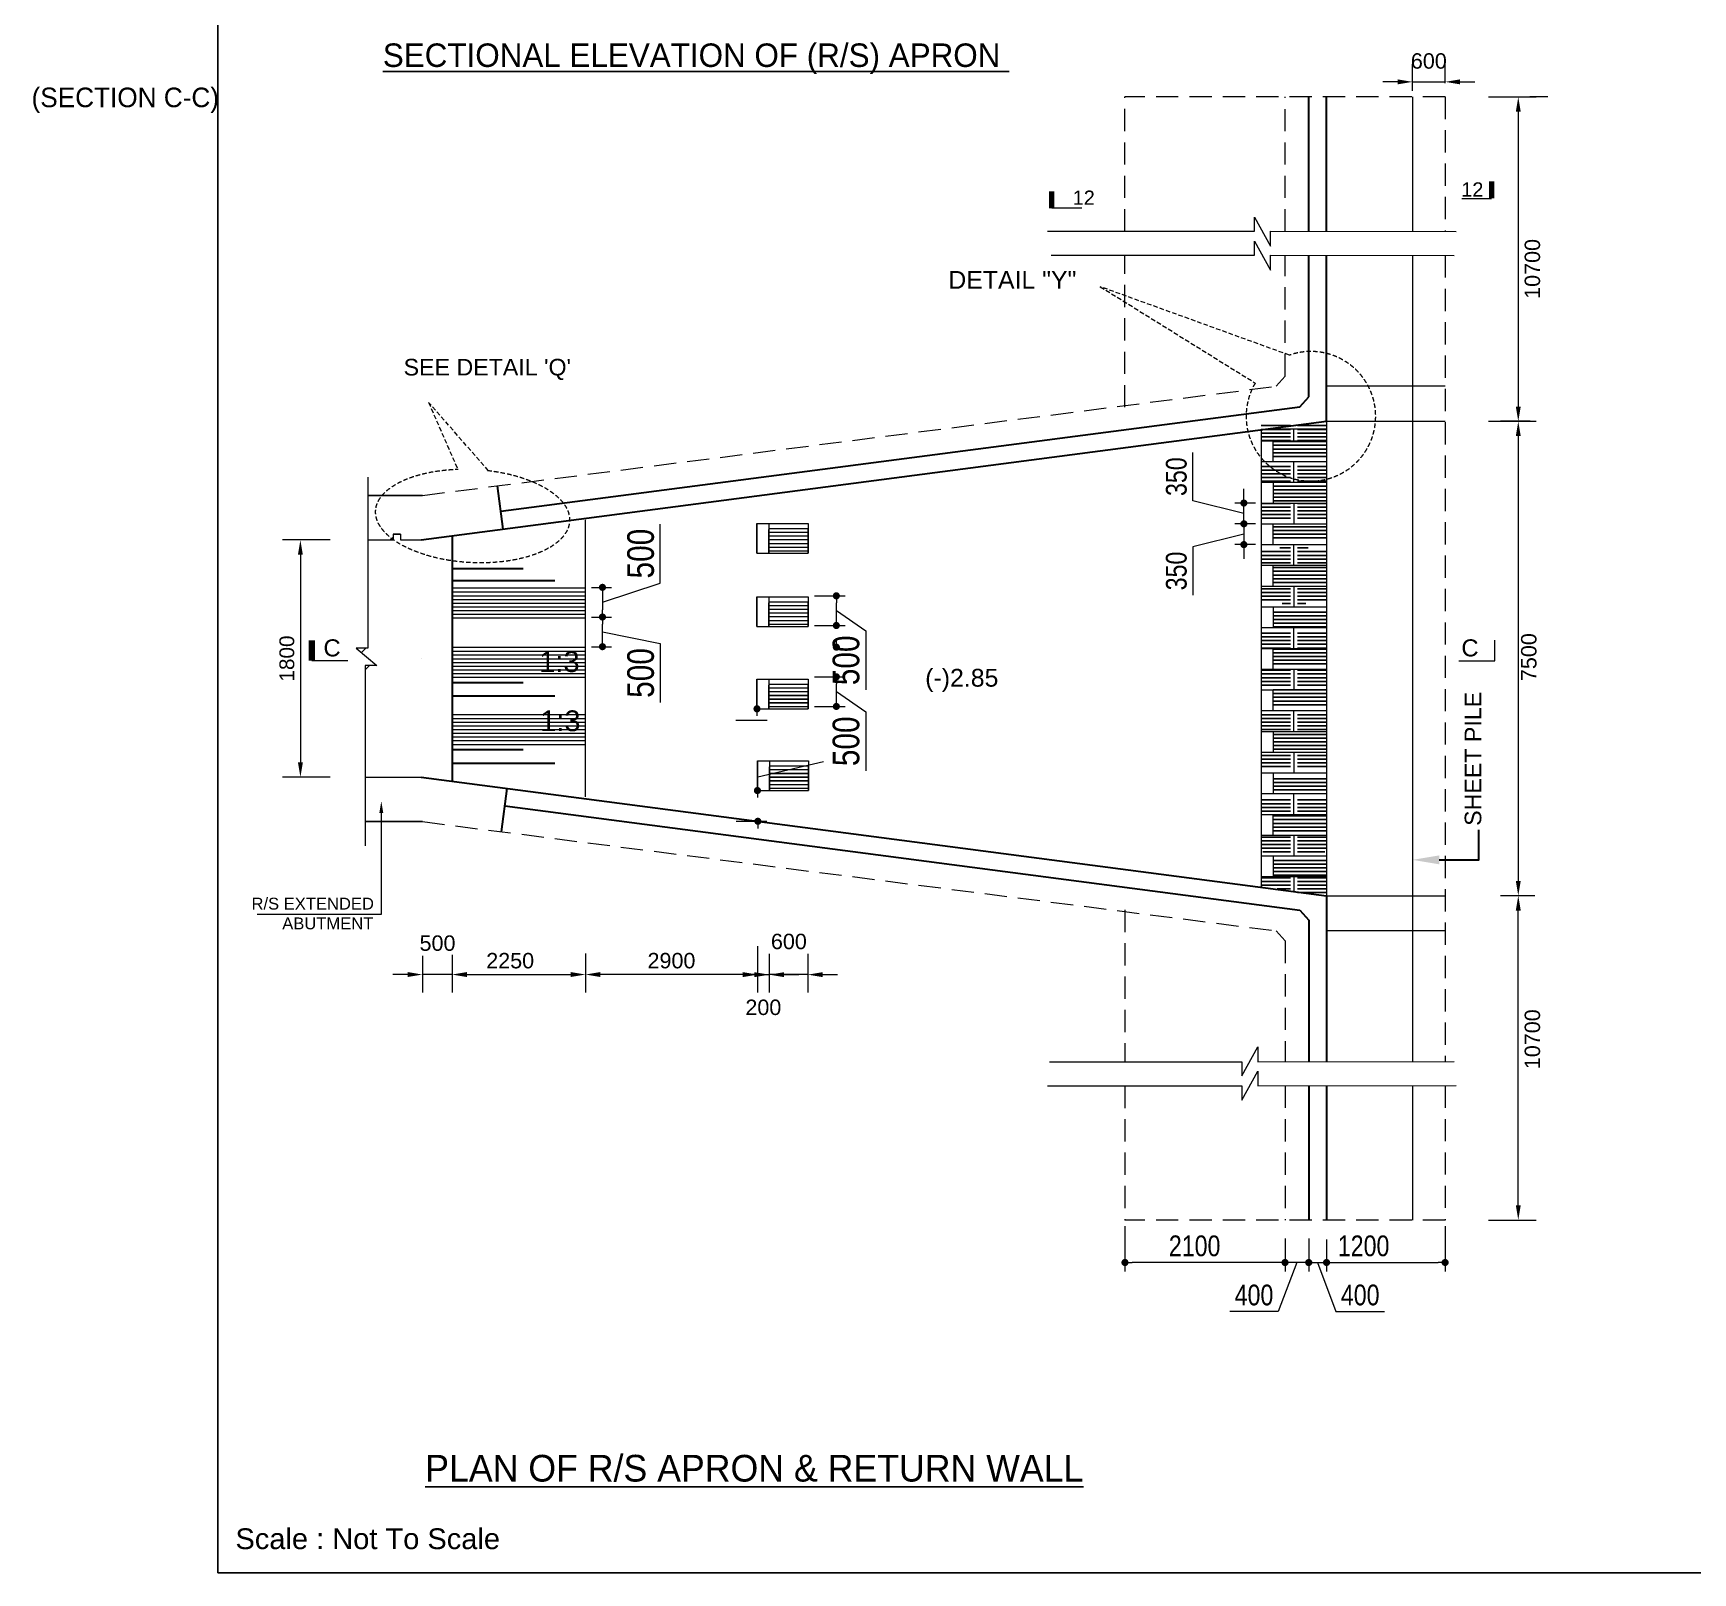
# Model space of a CAD drawing. Extents: x -426260 to 2055400, y -4304674 to -305611.
# Drawn here: x 681865 to 709858, y -1941631 to -1915669 of the extents above; entities that cross this region are included whole.
import ezdxf

# ---------------------------------------------------------------- set-up
doc = ezdxf.new("R2010")
doc.units = 0
doc.header["$LTSCALE"] = 300
doc.header["$MEASUREMENT"] = 0
for name, pattern in [('DASHED', [0.75, 0.5, -0.25]), ('DASHED2', [9.525, 6.35, -3.175]), ('HIDDEN', [0.375, 0.25, -0.125])]:
    doc.linetypes.add(name, pattern=pattern)
doc.layers.get('0').update_dxf_attribs({"linetype": 'CONTINUOUS'})
for name, color, linetype, lineweight in [('Dim', 7, 'CONTINUOUS', 9), ('Dimension', 8, 'CONTINUOUS', 18), ('Grid Line_Outer', 7, 'CONTINUOUS', 5), ('line2', 3, 'CONTINUOUS', 30)]:
    doc.layers.add(name, color=color, linetype=linetype, lineweight=lineweight)
for name, color, linetype in [('DOTTED', 240, 'DASHED2'), ('HATCH-1', 8, 'CONTINUOUS'), ('LINE', 7, 'CONTINUOUS'), ('TEXT', 10, 'CONTINUOUS'), ('TXT', 7, 'CONTINUOUS')]:
    doc.layers.add(name, color=color, linetype=linetype)
doc.styles.add('1-2', font='arial.ttf')
doc.styles.add('Arial', font='arial.ttf')
doc.styles.add('SH-T2', font='arial.ttf', dxfattribs={"width": 0.8})
doc.linetypes.add('ZIGZAG', pattern='A,0.0001,-0.2,[131,ltypeshp.shx,S=0.2,R=0,X=-0.2,Y=0],-0.4,[131,ltypeshp.shx,S=0.2,R=180,X=0.2,Y=0],-0.2', length=0.8001)

# ---------------------------------------------------------------- blocks, each defined once
blk = doc.blocks.new('_Dot')
at = {"color": 0, "linetype": 'ByBlock', "lineweight": -2}
blk.add_line((-0.5, 0), (-1, 0), dxfattribs=at)
at = {"color": 0, "linetype": 'ByBlock', "const_width": 0.5}
blk.add_lwpolyline([(-0.25, 0, 1), (0.25, 0, 1)], format="xyb", close=True, dxfattribs=at)

msp = doc.modelspace()

# ---------------------------------------------------------------- linework, layer by layer
at = {"color": 7}
for p, q in [((688430.8, -1923463.6), (687510.9, -1923463.6)), ((688430.8, -1928963.6, 0), (687464.1, -1928963.6, 0))]:
    msp.add_line(p, q, dxfattribs=at)
at = {"color": 8}
msp.add_line((687935.9, -1924113.6), (688060.9, -1924113.6), dxfattribs=at)
at = {"layer": 'Dim', "color": 5, "ltscale": 50}
for p, q in [((705130.3, -1916643.1), (705130.3, -1916189.3)), ((705680.3, -1916510.3), (705680.3, -1916189.3)), ((704880.3, -1916489.3), (704630.3, -1916489.3)), ((705130.3, -1916489.3), (705680.3, -1916489.3)), ((705930.3, -1916489.3), (706180.3, -1916489.3)), ((706414.2, -1916743.1), (707214.2, -1916743.1)), ((707410.4, -1916743.1), (707110.4, -1916743.1)), ((706914.2, -1916993.1), (706914.2, -1921963.6)), ((706414.2, -1922213.6), (707214.2, -1922213.6)), ((707114.2, -1922213.6), (706614.2, -1922213.6)), ((706914.2, -1922463.6), (706914.2, -1929963.6)), ((686872.1, -1924213.6), (686072.1, -1924213.6)), ((686372.1, -1924463.6), (686372.1, -1927963.6)), ((686872.1, -1928213.6), (686072.1, -1928213.6)), ((707192.6, -1930213.6), (706614.2, -1930213.6)), ((707192.6, -1930213.6), (706614.2, -1930213.6)), ((706914.2, -1935434.2), (706914.2, -1930463.6)), ((688430.7, -1931226.7), (688430.7, -1931842.6)), ((688930.4, -1931210.8), (688930.4, -1931842.6)), ((691180.8, -1931185.2), (691180.8, -1931842.6)), ((691180.8, -1931185.2), (691180.8, -1931842.6)), ((694080.8, -1931065), (694080.8, -1931842.6)), ((694080.8, -1931103), (694080.8, -1931844.5)), ((694280.8, -1931193.8), (694280.8, -1931844.5)), ((694280.8, -1931193.8), (694280.8, -1931844.5)), ((694930.8, -1931193.8), (694930.8, -1931844.5)), ((688930.4, -1931314.6), (688930.4, -1931842.6)), ((688180.7, -1931542.6), (687930.7, -1931542.6)), ((688930.4, -1931542.6), (688430.7, -1931542.6)), ((689180.4, -1931542.6), (690930.8, -1931542.6)), ((689180.4, -1931542.6), (689430.4, -1931542.6)), ((693830.8, -1931542.6), (691430.8, -1931542.6)), ((693830.8, -1931544.5), (693580.8, -1931544.5)), ((694030.8, -1931544.5), (693780.8, -1931544.5)), ((694080.8, -1931544.5), (694280.8, -1931544.5)), ((694930.8, -1931544.5), (694280.8, -1931544.5)), ((694530.8, -1931544.5), (694780.8, -1931544.5)), ((695180.8, -1931544.5), (695430.8, -1931544.5)), ((706414.2, -1935684.2), (707214.2, -1935684.2))]:
    msp.add_line(p, q, dxfattribs=at)
at = {"layer": 'Dim'}
for p, q in [((702463.3, -1919009.1, 0), (702463.3, -1918768.9, 0)), ((702463.3, -1918768.9, 0), (702735.3, -1919258, 0)), ((698973.2, -1919009.1, 0), (702463.3, -1919009.1, 0)), ((702463.3, -1919414.2, 0), (702463.3, -1919174, 0)), ((702463.3, -1919174, 0), (702735.3, -1919663, 0)), ((702735.3, -1919258, 0), (702735.3, -1919009.1, 0)), ((702735.3, -1919009.1, 0), (705867.9, -1919011.3, 0)), ((699035.4, -1919414.2, 0), (702463.3, -1919414.2, 0)), ((702735.3, -1919663, 0), (702735.3, -1919414.2, 0)), ((702735.3, -1919414.2, 0), (705833.1, -1919416.1, 0)), ((702250.3, -1933253.3, 0), (702522.3, -1932764.2, 0)), ((702522.3, -1932764.2, 0), (702522.3, -1933013.1, 0)), ((699009.7, -1933013.1, 0), (702250.3, -1933013.1, 0)), ((702250.3, -1933013.1, 0), (702250.3, -1933253.3, 0)), ((702250.3, -1933658.4, 0), (702522.3, -1933169.3, 0)), ((702522.3, -1933013.1, 0), (705833.1, -1933011.1, 0)), ((702522.3, -1933169.3, 0), (702522.3, -1933418.1, 0)), ((698975, -1933418.1, 0), (702250.3, -1933418.1, 0)), ((702250.3, -1933418.1, 0), (702250.3, -1933658.4, 0)), ((702522.3, -1933418.1, 0), (705867.9, -1933416, 0))]:
    msp.add_line(p, q, dxfattribs=at)
at = {"layer": 'Dim', "color": 7, "linetype": 'DASHED', "ltscale": 0.5}
for p, q in [((703053.9, -1921097.9), (699864.1, -1919943.4)), ((699864.1, -1919943.4), (702478.3, -1921568.5)), ((689541.7, -1923040.9), (688533.8, -1921896.1)), ((688533.8, -1921896.1), (689026.7, -1923022.3))]:
    msp.add_line(p, q, dxfattribs=at)
at = {"layer": 'Dim', "color": 5}
for p, q in [((701427.1, -1923555.3), (701427.1, -1922737.8)), ((702285.9, -1923471.8), (702285.9, -1923351.8)), ((702285.9, -1923766.8), (701427.1, -1923555.3)), ((702483.1, -1923591.8), (702135.9, -1923591.8)), ((702285.9, -1923941.8), (702285.9, -1923591.8)), ((702285.9, -1923941.8), (702285.9, -1923591.8)), ((692442.9, -1924941.4, 0), (692442.9, -1923947.2, 0)), ((702480.3, -1923941.8), (702135.9, -1923941.8)), ((702480.3, -1923941.8), (702135.9, -1923941.8)), ((702285.9, -1923821.8), (702285.9, -1923701.8)), ((702285.9, -1923941.8), (702285.9, -1924291.8)), ((702285.9, -1923941.8), (702285.9, -1924291.8)), ((702285.9, -1924116.8), (701427.1, -1924328.3)), ((702285.9, -1924061.8), (702285.9, -1924181.8)), ((701427.1, -1924328.3), (701427.1, -1925145.8)), ((702480.3, -1924291.8), (702135.9, -1924291.8)), ((702285.9, -1924411.8), (702285.9, -1924531.8)), ((691280.8, -1925013.6, 0), (691617.2, -1925013.6, 0)), ((691467.2, -1925263.6, 0), (692442.9, -1924941.4, 0)), ((691467.2, -1925133.6, 0), (691467.2, -1925393.6, 0)), ((695044.1, -1925156.4), (695562, -1925156.4)), ((695044.1, -1925156.4), (695562, -1925156.4)), ((695412, -1925536.4), (695412, -1925276.4)), ((691280.8, -1925513.6, 0), (691617.2, -1925513.6, 0)), ((691280.8, -1925513.6, 0), (691617.2, -1925513.6, 0)), ((691467.2, -1925893.6, 0), (691467.2, -1925633.6, 0)), ((695412, -1925406.4), (695907.2, -1925746.9)), ((691467.2, -1925763.6, 0), (692442.9, -1925959.9, 0)), ((695044.1, -1925656.4), (695562, -1925656.4)), ((695907.2, -1925746.9), (695907.2, -1926741)), ((691280.8, -1926013.6, 0), (691617.2, -1926013.6, 0)), ((692442.9, -1925959.9, 0), (692442.9, -1926954, 0)), ((695044.1, -1926521.6), (695562, -1926521.6)), ((695044.1, -1926521.6), (695562, -1926521.6)), ((695412, -1926901.6), (695412, -1926641.6)), ((695044.1, -1927021.6), (695562, -1927021.6)), ((695412, -1926771.6), (695907.2, -1927112.1)), ((693714.2, -1927253.2), (694245.4, -1927253.2)), ((695907.2, -1927112.1), (695907.2, -1928106.3)), ((694089.3, -1928208.2), (695197.3, -1927950.9)), ((693720.6, -1928957.7), (694238.5, -1928957.7)), ((693720.6, -1928957.7), (694238.5, -1928957.7)), ((700280.3, -1935784.2), (700280.3, -1936548.6)), ((702980.3, -1935992), (702980.3, -1936548.6)), ((702980.3, -1935992), (702980.3, -1936548.6)), ((705680.3, -1935784.2), (705680.3, -1936548.6)), ((703380.3, -1935993.1), (703380.3, -1936548.6)), ((703380.3, -1935993.1), (703380.3, -1936548.6)), ((703680.3, -1936008.4), (703680.3, -1936548.6)), ((703680.3, -1936216.7), (703680.3, -1936548.6)), ((702860.3, -1936398.6), (700400.3, -1936398.6)), ((702860.3, -1936398.6), (702740.3, -1936398.6)), ((703180.3, -1936398.6), (702865.6, -1937227.4)), ((703380.3, -1936398.6), (702980.3, -1936398.6)), ((703380.3, -1936398.6), (702980.3, -1936398.6)), ((703260.3, -1936398.6), (703140.3, -1936398.6)), ((703380.3, -1936398.6), (703680.3, -1936398.6)), ((703380.3, -1936398.6), (703680.3, -1936398.6)), ((703500.3, -1936398.6), (703620.3, -1936398.6)), ((703530.3, -1936398.6), (703839.2, -1937227.2)), ((703800.3, -1936398.6), (703920.3, -1936398.6)), ((703800.3, -1936398.6), (705560.3, -1936398.6)), ((702865.6, -1937227.4), (702048.1, -1937227.4)), ((703839.2, -1937227.2), (704656.7, -1937227.2))]:
    msp.add_line(p, q, dxfattribs=at)
at = {"layer": 'Dim', "ltscale": 50}
for p, q in [((687510.9, -1923156.6), (687510.9, -1926038.9)), ((687510.9, -1926038.9), (687314, -1926038.9)), ((687314, -1926038.9), (687662.6, -1926329.7)), ((687662.6, -1926329.7), (687464.1, -1926329.7)), ((687464.1, -1926329.7), (687464.1, -1929371))]:
    msp.add_line(p, q, dxfattribs=at)
at = {"layer": 'Dim', "color": 8}
for p, q in [((687888.2, -1924213.6), (687935.9, -1924165.9)), ((687402.9, -1926113), (687477.1, -1926038.9)), ((687464.1, -1926405.4), (687539.8, -1926329.7))]:
    msp.add_line(p, q, dxfattribs=at)
at = {"layer": 'Dim', "color": 6, "ltscale": 500}
for p, q in [((706518.7, -1926252), (706518.7, -1925906.7)), ((705912.8, -1926252), (706518.7, -1926252)), ((706518.7, -1926252), (706518.7, -1926252))]:
    msp.add_line(p, q, dxfattribs=at)
for points in [[(699045.8, -1918621.1, 90, 90, 0), (699045.8, -1918333.4, 0, 0, 0)], [(706464.6, -1918455.7, 90, 90, 0), (706464.6, -1918167.9, 0, 0, 0)], [(686566.2, -1926252, 108, 108, 0), (686566.2, -1925906.7, 0, 0, 0)]]:
    msp.add_lwpolyline(points, format="xyseb", dxfattribs=at)
for points in [[(699550.7, -1918621.1), (699045.8, -1918621.1), (699045.8, -1918621.1)], [(705959.6, -1918455.7), (706464.6, -1918455.7), (706464.6, -1918455.7)], [(687172.2, -1926252), (686566.2, -1926252), (686566.2, -1926252)]]:
    msp.add_lwpolyline(points, dxfattribs=at)
at = {"layer": 'Dim', "lineweight": 13, "ltscale": 2}
msp.add_lwpolyline([(687736.9, -1928818.7), (687736.9, -1930532.7), (685645.5, -1930532.7)], dxfattribs=at)
at = {"layer": 'Dim', "color": 7, "linetype": 'DASHED', "ltscale": 0.5}
msp.add_arc((703416.5, -1922128.7), 1092.7, 149.15942, 109.37962, dxfattribs=at)
at = {"layer": 'Dim', "color": 7, "linetype": 'DASHED', "ltscale": 0.5, "extrusion": (0, 0, -1)}
msp.add_ellipse((689276.8, -1923809.9), major_axis=(-1635.6, 86.7), ratio=0.4804038, start_param=1.6978239, end_param=7.6775251, dxfattribs=at)
at = {"layer": 'Dim', "color": 5, "ltscale": 50}
for points in [[(704880.3, -1916447.6), (704880.3, -1916531), (705130.3, -1916489.3)], [(705930.3, -1916447.6), (705930.3, -1916531), (705680.3, -1916489.3)], [(706872.5, -1916993.1), (706955.8, -1916993.1), (706914.2, -1916743.1)], [(706872.5, -1921963.6), (706955.8, -1921963.6), (706914.2, -1922213.6)], [(706872.5, -1922463.6), (706955.8, -1922463.6), (706914.2, -1922213.6)], [(686330.4, -1924463.6), (686413.8, -1924463.6), (686372.1, -1924213.6)], [(686330.4, -1927963.6), (686413.8, -1927963.6), (686372.1, -1928213.6)], [(706872.5, -1929963.6), (706955.8, -1929963.6), (706914.2, -1930213.6)], [(706872.5, -1930463.6), (706955.8, -1930463.6), (706914.2, -1930213.6)], [(688180.7, -1931500.9), (688180.7, -1931584.3), (688430.7, -1931542.6)], [(689180.4, -1931500.9), (689180.4, -1931584.3), (688930.4, -1931542.6)], [(689180.4, -1931500.9), (689180.4, -1931584.3), (688930.4, -1931542.6)], [(690930.8, -1931500.9), (690930.8, -1931584.3), (691180.8, -1931542.6)], [(691430.8, -1931500.9), (691430.8, -1931584.3), (691180.8, -1931542.6)], [(693830.8, -1931500.9), (693830.8, -1931584.3), (694080.8, -1931542.6)], [(693830.8, -1931502.9), (693830.8, -1931586.2), (694080.8, -1931544.5)], [(694030.8, -1931502.9), (694030.8, -1931586.2), (694280.8, -1931544.5)], [(694530.8, -1931502.9), (694530.8, -1931586.2), (694280.8, -1931544.5)], [(695180.8, -1931502.9), (695180.8, -1931586.2), (694930.8, -1931544.5)], [(706872.5, -1935434.2), (706955.8, -1935434.2), (706914.2, -1935684.2)]]:
    msp.add_solid(points, dxfattribs=at)
at = {"layer": 'Dim', "lineweight": 13, "ltscale": 2}
msp.add_solid([(687703.6, -1928818.7), (687736.9, -1928618.7), (687770.3, -1928818.7)], dxfattribs=at)
at = {"layer": 'Dimension', "color": 0, "lineweight": 30, "ltscale": 2}
for p, q in [((703380.3, -1919009.5), (703380.3, -1916743)), ((703680.3, -1919009.9), (703680.3, -1916743)), ((703380.3, -1921800.9), (703380.3, -1919414.6)), ((703680.3, -1922213.6), (703680.3, -1919414.9)), ((689751.3, -1923730.8), (703231.7, -1921970.8)), ((703231.7, -1921970.8), (703380.3, -1921800.9)), ((688410.9, -1924213.6), (703680.3, -1922213.6)), ((689790, -1924032.9), (689696.4, -1923301.6)), ((688930.4, -1924141.2), (688930.4, -1928288.6)), ((688930.4, -1924141.8), (688930.4, -1928288.6)), ((688930.4, -1924299.7), (688930.4, -1928134)), ((688930.4, -1924454.3), (688930.4, -1928288.6)), ((688410.9, -1928213.6), (703680.3, -1930213.7)), ((689764.7, -1929134.3, 0), (689860.4, -1928403.4)), ((689821.7, -1928698.9, 0), (703231.7, -1930456.4)), ((703680.3, -1930213.7), (703680.3, -1933012.3)), ((703231.7, -1930456.4), (703380.3, -1930626.2)), ((703380.3, -1930626.2), (703380.3, -1933012.6)), ((703380.3, -1933417.6), (703380.3, -1935684.2)), ((703680.3, -1933417.2), (703680.3, -1935687.5))]:
    msp.add_line(p, q, dxfattribs=at)
at = {"layer": 'Dimension', "color": 0, "lineweight": 13, "ltscale": 2}
for p, q in [((703680.3, -1922213.6), (703680.3, -1930213.6)), ((703680.3, -1922213.6), (705680.3, -1922213.6)), ((702580.3, -1922371.8), (702580.3, -1930055.4)), ((691180.8, -1928544.6, 0), (691180.8, -1923872.2, 0)), ((694073.6, -1923937.5), (694936.9, -1923937.5)), ((694073.6, -1923937.5), (694073.6, -1924437.5)), ((694274.7, -1923937.5), (694274.7, -1924437.5)), ((694936.9, -1923937.5), (694936.9, -1924437.5)), ((691180.8, -1928544.6, 0), (691180.8, -1924018.4, 0)), ((691180.8, -1928544.6, 0), (691180.8, -1924053.9, 0)), ((694073.6, -1924437.5), (694073.6, -1924037.5)), ((694274.7, -1924437.5), (694274.7, -1924037.5)), ((694936.9, -1924437.5), (694936.9, -1924037.5)), ((694073.6, -1924437.5), (694923.6, -1924437.5)), ((694073.6, -1924437.5), (694936.9, -1924437.5)), ((688930.5, -1924529.6, 0), (688930.5, -1925029.6, 0)), ((691180.8, -1925029.6, 0), (688930.5, -1925029.6, 0)), ((691180.8, -1925029.6, 0), (688930.5, -1925029.6, 0)), ((694073.6, -1925173.5), (694923.6, -1925173.5)), ((694073.6, -1925173.5), (694936.9, -1925173.5)), ((694073.6, -1925173.5), (694073.6, -1925673.5)), ((694073.6, -1925673.5), (694073.6, -1925273.5)), ((694274.7, -1925173.5), (694274.7, -1925673.5)), ((694274.7, -1925673.5), (694274.7, -1925273.5)), ((694936.9, -1925173.5), (694936.9, -1925673.5)), ((694936.9, -1925673.5), (694936.9, -1925273.5)), ((688930.5, -1925529.6, 0), (688930.5, -1926029.6, 0)), ((688930.5, -1925529.6, 0), (691180.8, -1925529.6, 0)), ((688930.5, -1925529.6, 0), (688930.5, -1926029.6, 0)), ((688930.5, -1925529.6, 0), (691180.8, -1925529.6, 0)), ((694073.6, -1925673.5), (694923.6, -1925673.5)), ((694073.6, -1925673.5), (694936.9, -1925673.5)), ((691180.8, -1926029.9, 0), (688930.5, -1926029.9, 0)), ((688930.5, -1926529.9, 0), (688930.5, -1927029.9, 0)), ((688930.5, -1926529.9, 0), (691180.8, -1926529.9, 0)), ((694073.6, -1926561.6), (694923.6, -1926561.6)), ((694073.6, -1926561.6), (694073.6, -1927011.6)), ((694073.6, -1926561.6), (694923.6, -1926561.6)), ((694073.6, -1926561.6), (694936.9, -1926561.6)), ((694073.6, -1926561.6), (694073.6, -1927061.6)), ((694073.6, -1927061.6), (694073.6, -1926661.6)), ((694274.7, -1926561.6), (694274.7, -1927011.6)), ((694274.7, -1926561.6), (694274.7, -1927061.6)), ((694274.7, -1927061.6), (694274.7, -1926661.6)), ((694936.9, -1926561.6), (694936.9, -1927011.6)), ((694936.9, -1926561.6), (694936.9, -1927061.6)), ((694936.9, -1927061.6), (694936.9, -1926661.6)), ((691180.6, -1927161.7), (688930.4, -1927161.7)), ((694073.6, -1927061.6), (694923.6, -1927061.6)), ((694073.6, -1927061.6), (694936.9, -1927061.6)), ((688930.5, -1927529.9, 0), (688930.5, -1928029.9, 0)), ((688930.4, -1927661.7), (691180.6, -1927661.7)), ((694081.3, -1927939.7), (694931.3, -1927939.7)), ((694081.3, -1927939.7), (694081.3, -1928389.7)), ((694081.3, -1927939.7), (694931.3, -1927939.7)), ((694081.3, -1927939.7), (694944.6, -1927939.7)), ((694081.3, -1927939.7), (694081.3, -1928439.7)), ((694081.3, -1928439.7), (694081.3, -1928039.7)), ((694282.3, -1927939.7), (694282.3, -1928389.7)), ((694282.3, -1927939.7), (694282.3, -1928439.7)), ((694282.3, -1928439.7), (694282.3, -1928039.7)), ((694944.6, -1927939.7), (694944.6, -1928389.7)), ((694944.6, -1927939.7), (694944.6, -1928439.7)), ((694944.6, -1928439.7), (694944.6, -1928039.7)), ((694081.3, -1928439.7), (694931.3, -1928439.7)), ((694081.3, -1928439.7), (694944.6, -1928439.7)), ((703680.3, -1930213.6), (705680.3, -1930213.6))]:
    msp.add_line(p, q, dxfattribs=at)
at = {"layer": 'Dimension', "color": 8, "lineweight": 13, "ltscale": 2}
for p, q in [((702580.3, -1922541.8), (703680.3, -1922541.8)), ((702780.3, -1922891.8), (702780.3, -1922541.8)), ((702811.2, -1922341.8), (703680.3, -1922341.8)), ((703130.3, -1922541.8), (703130.3, -1922341.8)), ((702580.3, -1922891.8), (703680.3, -1922891.8)), ((703130.3, -1923241.8), (703130.3, -1922891.8)), ((702580.3, -1923241.8), (703680.3, -1923241.8)), ((702780.3, -1923241.8), (702780.3, -1923591.8)), ((702580.3, -1923591.8), (703680.3, -1923591.8)), ((703130.3, -1923591.8), (703130.3, -1923941.8)), ((702580.3, -1923941.8), (703680.3, -1923941.8)), ((702780.3, -1924291.8), (702780.3, -1923941.8)), ((702580.3, -1924291.8), (703680.3, -1924291.8)), ((703130.3, -1924641.8), (703130.3, -1924291.8)), ((702580.3, -1924641.8), (703680.3, -1924641.8)), ((702780.3, -1924991.8), (702780.3, -1924641.8)), ((702580.3, -1924991.8), (703680.3, -1924991.8)), ((703130.3, -1924991.8), (703130.3, -1925341.8)), ((702580.3, -1925341.8), (703680.3, -1925341.8)), ((702780.3, -1925341.8), (702780.3, -1925691.8)), ((702580.3, -1925691.8), (703680.3, -1925691.8)), ((703130.3, -1926041.8), (703130.3, -1925691.8)), ((702580.3, -1926041.8), (703680.3, -1926041.8)), ((702780.3, -1926391.8), (702780.3, -1926041.8)), ((702580.3, -1926391.8), (703680.3, -1926391.8)), ((703130.3, -1926391.8), (703130.3, -1926741.8)), ((702580.3, -1926741.8), (703680.3, -1926741.8)), ((702780.3, -1927091.8), (702780.3, -1926741.8)), ((702580.3, -1927091.8), (703680.3, -1927091.8)), ((703130.3, -1927441.8), (703130.3, -1927091.8)), ((702580.3, -1927441.8), (703680.3, -1927441.8)), ((702780.3, -1927441.8), (702780.3, -1927791.8)), ((702580.3, -1927791.8), (703680.3, -1927791.8)), ((703130.3, -1927791.8), (703130.3, -1928141.8)), ((702580.3, -1928141.8), (703680.3, -1928141.8)), ((702780.3, -1928141.8), (702780.3, -1928491.8)), ((702580.3, -1928491.8), (703680.3, -1928491.8)), ((703130.3, -1928841.8), (703130.3, -1928491.8)), ((702580.3, -1928841.8), (703680.3, -1928841.8)), ((702780.3, -1929191.8), (702780.3, -1928841.8)), ((702580.3, -1929191.8), (703680.3, -1929191.8)), ((703130.3, -1929191.8), (703130.3, -1929541.8)), ((702580.3, -1929541.8), (703680.3, -1929541.8)), ((702780.3, -1929541.8), (702780.3, -1929891.8)), ((702580.3, -1929891.8), (703680.3, -1929891.8)), ((703130.3, -1929891.8), (703130.3, -1930137.6))]:
    msp.add_line(p, q, dxfattribs=at)
at = {"layer": 'Dimension', "color": 14, "lineweight": 13, "ltscale": 2}
for p, q in [((694273.6, -1924021), (694923.6, -1924021)), ((694273.8, -1924083.5), (694923.6, -1924083.5)), ((694273.9, -1924146), (694923.6, -1924146)), ((694274.1, -1924208.5), (694923.6, -1924208.5)), ((694274.2, -1924271), (694923.6, -1924271)), ((694274.4, -1924333.5), (694923.6, -1924333.5)), ((694274.5, -1924396), (694923.6, -1924396)), ((688930.5, -1925091.4, 0), (691180.8, -1925091.4, 0)), ((688930.5, -1925153.9, 0), (691180.8, -1925153.9, 0)), ((688930.5, -1925216.4, 0), (691180.8, -1925216.4, 0)), ((688930.5, -1925278.9, 0), (691180.8, -1925278.9, 0)), ((688930.5, -1925341.4, 0), (691180.8, -1925341.4, 0)), ((694273.6, -1925257), (694923.6, -1925257)), ((694273.7, -1925257.2), (694923.6, -1925257.2)), ((694273.8, -1925319.5), (694923.6, -1925319.5)), ((694273.9, -1925319.7), (694923.6, -1925319.7)), ((688930.5, -1925403.9, 0), (691180.8, -1925403.9, 0)), ((688930.5, -1925466.4, 0), (691180.8, -1925466.4, 0)), ((688930.5, -1925528.9, 0), (691180.8, -1925528.9, 0)), ((694273.9, -1925382), (694923.6, -1925382)), ((694274, -1925382.2), (694923.6, -1925382.2)), ((694274.1, -1925444.5), (694923.6, -1925444.5)), ((694274.2, -1925444.7), (694923.6, -1925444.7)), ((694274.2, -1925507), (694923.6, -1925507)), ((694274.3, -1925507.2), (694923.6, -1925507.2)), ((694274.4, -1925569.5), (694923.6, -1925569.5)), ((694274.5, -1925569.7), (694923.6, -1925569.7)), ((694274.5, -1925632), (694923.6, -1925632)), ((694274.6, -1925632.2), (694923.6, -1925632.2)), ((688930.5, -1926091.4, 0), (691180.8, -1926091.4, 0)), ((688930.5, -1926153.9, 0), (691180.8, -1926153.9, 0)), ((688930.5, -1926216.4, 0), (691180.8, -1926216.4, 0)), ((688930.5, -1926278.9, 0), (691180.8, -1926278.9, 0)), ((688930.5, -1926341.4, 0), (691180.8, -1926341.4, 0)), ((688930.5, -1926403.9, 0), (691180.8, -1926403.9, 0)), ((688930.5, -1926466.4, 0), (691180.8, -1926466.4, 0)), ((688930.5, -1926528.9, 0), (691180.8, -1926528.9, 0)), ((694273.6, -1926645), (694923.6, -1926645)), ((694273.7, -1926646.7), (694923.6, -1926646.7)), ((694273.8, -1926707.5), (694923.6, -1926707.5)), ((694273.8, -1926709.2), (694923.6, -1926709.2)), ((694273.9, -1926770), (694923.6, -1926770)), ((694274, -1926771.7), (694923.6, -1926771.7)), ((694274.1, -1926832.5), (694923.6, -1926832.5)), ((694274.1, -1926834.2), (694923.6, -1926834.2)), ((694274.2, -1926895), (694923.6, -1926895)), ((694274.3, -1926896.7), (694923.6, -1926896.7)), ((694274.4, -1926957.5), (694923.6, -1926957.5)), ((694274.4, -1926959.2), (694923.6, -1926959.2)), ((694274.5, -1927020), (694923.6, -1927020)), ((694274.6, -1927021.7), (694923.6, -1927021.7)), ((688930.4, -1927223.2), (691180.6, -1927223.2)), ((688930.4, -1927285.7), (691180.6, -1927285.7)), ((688930.4, -1927348.2), (691180.6, -1927348.2)), ((688930.4, -1927410.7), (691180.6, -1927410.7)), ((688930.4, -1927473.2), (691180.6, -1927473.2)), ((688930.4, -1927535.7), (691180.6, -1927535.7)), ((688930.4, -1927598.2), (691180.6, -1927598.2)), ((688930.4, -1927660.7), (691180.6, -1927660.7)), ((694281.3, -1928023.1), (694931.3, -1928023.1)), ((694281.3, -1928024.7), (694931.3, -1928024.7)), ((694281.5, -1928085.6), (694931.3, -1928085.6)), ((694281.5, -1928087.2), (694931.3, -1928087.2)), ((694281.6, -1928148.1), (694931.3, -1928148.1)), ((694281.6, -1928149.7), (694931.3, -1928149.7)), ((694281.8, -1928210.6), (694931.3, -1928210.6)), ((694281.8, -1928212.2), (694931.3, -1928212.2)), ((694281.9, -1928273.1), (694931.3, -1928273.1)), ((694281.9, -1928274.7), (694931.3, -1928274.7)), ((694282, -1928335.6), (694931.3, -1928335.6)), ((694282.1, -1928337.2), (694931.3, -1928337.2)), ((694282.2, -1928398.1), (694931.3, -1928398.1)), ((694282.2, -1928399.7), (694931.3, -1928399.7))]:
    msp.add_line(p, q, dxfattribs=at)
at = {"layer": 'DOTTED', "color": 0, "linetype": 'HIDDEN', "lineweight": 20, "ltscale": 5}
for p, q in [((705680.3, -1916743), (700280.3, -1916743)), ((700280.3, -1919009), (700280.3, -1916743)), ((702980.3, -1919009.3), (702980.3, -1916743)), ((705680.3, -1916743.1), (705680.3, -1919011.1)), ((700280.3, -1921976.7), (700280.3, -1919414)), ((702980.3, -1921450.8), (702980.3, -1919414.3)), ((705680.3, -1919416), (705680.3, -1933011.3)), ((688430.8, -1923463.6), (702831.7, -1921620.7)), ((702831.7, -1921620.7), (702980.3, -1921450.8)), ((688430.8, -1928963.6, 0), (702831.7, -1930806.5)), ((700280.3, -1930450.4), (700280.3, -1933013.1)), ((702831.7, -1930806.5), (702980.3, -1930976.3)), ((702980.3, -1930976.3), (702980.3, -1933012.8)), ((700280.3, -1933418.1), (700280.3, -1935684.2)), ((702980.3, -1933417.8), (702980.3, -1935684.2)), ((705680.3, -1933416.2), (705680.3, -1935684.2)), ((705680.3, -1935684.2), (700280.3, -1935684.2))]:
    msp.add_line(p, q, dxfattribs=at)
at = {"layer": 'DOTTED', "linetype": 'ZIGZAG', "lineweight": 20, "ltscale": 2}
for p, q in [((705130.3, -1916743.1), (705130.3, -1919010.4)), ((705130.3, -1919415.4), (705130.3, -1933011.9)), ((705130.3, -1933416.9), (705130.3, -1935684.2))]:
    msp.add_line(p, q, dxfattribs=at)
at = {"layer": 'Grid Line_Outer', "ltscale": 2}
for p, q in [((705680.3, -1921620.2), (703680.3, -1921620.2)), ((705680.3, -1930807.1), (703680.3, -1930807.1))]:
    msp.add_line(p, q, dxfattribs=at)
at = {"layer": 'HATCH-1', "color": 14, "ltscale": 2}
for p, q in [((703071, -1922286.3), (702580.3, -1922286.3)), ((703071, -1922348.8), (702580.3, -1922348.8)), ((703071, -1922411.3), (702580.3, -1922411.3)), ((703071, -1922473.8), (702580.3, -1922473.8)), ((703071, -1922536.3), (702580.3, -1922536.3)), ((703680.3, -1922555.3), (702780.3, -1922555.3)), ((703680.3, -1922286.3), (703189.7, -1922286.3)), ((703680.3, -1922348.8), (703189.7, -1922348.8)), ((703680.3, -1922411.3), (703189.7, -1922411.3)), ((703680.3, -1922473.8), (703189.7, -1922473.8)), ((703680.3, -1922536.3), (703189.7, -1922536.3)), ((703680.3, -1922617.8), (702780.3, -1922617.8)), ((703680.3, -1922680.3), (702780.3, -1922680.3)), ((703680.3, -1922742.8), (702780.3, -1922742.8)), ((703680.3, -1922805.3), (702780.3, -1922805.3)), ((703071, -1922973.8), (702580.3, -1922973.8)), ((703071, -1923036.3), (702580.3, -1923036.3)), ((703071, -1923098.8), (702580.3, -1923098.8)), ((703680.3, -1922973.8), (703189.7, -1922973.8)), ((703680.3, -1923036.3), (703189.7, -1923036.3)), ((703680.3, -1923098.8), (703189.7, -1923098.8)), ((703071, -1923161.3), (702580.3, -1923161.3)), ((703071, -1923223.8), (702580.3, -1923223.8)), ((703680.3, -1923305.3), (702780.3, -1923305.3)), ((703680.3, -1923367.8), (702780.3, -1923367.8)), ((703680.3, -1923161.3), (703189.7, -1923161.3)), ((703680.3, -1923223.8), (703189.7, -1923223.8)), ((703071, -1923598.8), (702580.3, -1923598.8)), ((703071, -1923661.3), (702580.3, -1923661.3)), ((703680.3, -1923430.3), (702780.3, -1923430.3)), ((703680.3, -1923492.8), (702780.3, -1923492.8)), ((703680.3, -1923555.3), (702780.3, -1923555.3)), ((703680.3, -1923598.8), (703189.7, -1923598.8)), ((703680.3, -1923661.3), (703189.7, -1923661.3)), ((703071, -1923723.8), (702580.3, -1923723.8)), ((703071, -1923786.3), (702580.3, -1923786.3)), ((703071, -1923848.8), (702580.3, -1923848.8)), ((703680.3, -1923723.8), (703189.7, -1923723.8)), ((703680.3, -1923786.3), (703189.7, -1923786.3)), ((703680.3, -1923848.8), (703189.7, -1923848.8)), ((703680.3, -1923992.8), (702780.3, -1923992.8)), ((703680.3, -1924055.3), (702780.3, -1924055.3)), ((703680.3, -1924117.8), (702780.3, -1924117.8)), ((703680.3, -1924180.3), (702780.3, -1924180.3)), ((703071, -1924411.3), (702580.3, -1924411.3)), ((703071, -1924473.8), (702580.3, -1924473.8)), ((703071, -1924348.8), (702889.7, -1924348.8)), ((703370.9, -1924348.8), (703189.7, -1924348.8)), ((703680.3, -1924411.3), (703189.7, -1924411.3)), ((703680.3, -1924473.8), (703189.7, -1924473.8)), ((703071, -1924536.3), (702580.3, -1924536.3)), ((703071, -1924598.8), (702580.3, -1924598.8)), ((703680.3, -1924680.3), (702780.3, -1924680.3)), ((703680.3, -1924742.8), (702780.3, -1924742.8)), ((703680.3, -1924536.3), (703189.7, -1924536.3)), ((703680.3, -1924598.8), (703189.7, -1924598.8)), ((703071, -1925036.3), (702580.3, -1925036.3)), ((703680.3, -1924805.3), (702780.3, -1924805.3)), ((703680.3, -1924867.8), (702780.3, -1924867.8)), ((703680.3, -1924930.3), (702780.3, -1924930.3)), ((703680.3, -1925036.3), (703189.7, -1925036.3)), ((703071, -1925098.8), (702580.3, -1925098.8)), ((703071, -1925161.3), (702580.3, -1925161.3)), ((703071, -1925223.8), (702580.3, -1925223.8)), ((703071, -1925286.3), (702929.4, -1925286.3)), ((703680.3, -1925098.8), (703189.7, -1925098.8)), ((703680.3, -1925161.3), (703189.7, -1925161.3)), ((703680.3, -1925223.8), (703189.7, -1925223.8)), ((703331.2, -1925286.3), (703189.7, -1925286.3)), ((703680.3, -1925430.3), (702780.3, -1925430.3)), ((703680.3, -1925492.8), (702780.3, -1925492.8)), ((703680.3, -1925555.3), (702780.3, -1925555.3)), ((703680.3, -1925617.8), (702780.3, -1925617.8)), ((703071, -1925786.3), (702580.3, -1925786.3)), ((703071, -1925848.8), (702580.3, -1925848.8)), ((703071, -1925911.3), (702580.3, -1925911.3)), ((703680.3, -1925680.3), (702780.3, -1925680.3)), ((703680.3, -1925786.3), (703189.7, -1925786.3)), ((703680.3, -1925848.8), (703189.7, -1925848.8)), ((703680.3, -1925911.3), (703189.7, -1925911.3)), ((703071, -1925973.8), (702580.3, -1925973.8)), ((703071, -1926036.3), (702580.3, -1926036.3)), ((703680.3, -1926055.3), (702780.3, -1926055.3)), ((703680.3, -1926117.8), (702780.3, -1926117.8)), ((703680.3, -1926180.3), (702780.3, -1926180.3)), ((703680.3, -1925973.8), (703189.7, -1925973.8)), ((703680.3, -1926036.3), (703189.7, -1926036.3)), ((703071, -1926411.3), (702580.3, -1926411.3)), ((703071, -1926473.8), (702580.3, -1926473.8)), ((703680.3, -1926242.8), (702780.3, -1926242.8)), ((703680.3, -1926305.3), (702780.3, -1926305.3)), ((703680.3, -1926411.3), (703189.7, -1926411.3)), ((703680.3, -1926473.8), (703189.7, -1926473.8)), ((703071, -1926536.3), (702580.3, -1926536.3)), ((703071, -1926598.8), (702580.3, -1926598.8)), ((703071, -1926661.3), (702580.3, -1926661.3)), ((703680.3, -1926742.8), (702780.3, -1926742.8)), ((703680.3, -1926536.3), (703189.7, -1926536.3)), ((703680.3, -1926598.8), (703189.7, -1926598.8)), ((703680.3, -1926661.3), (703189.7, -1926661.3)), ((703680.3, -1926805.3), (702780.3, -1926805.3)), ((703680.3, -1926867.8), (702780.3, -1926867.8)), ((703680.3, -1926930.3), (702780.3, -1926930.3)), ((703680.3, -1926992.8), (702780.3, -1926992.8)), ((703071, -1927161.3), (702580.3, -1927161.3)), ((703071, -1927223.8), (702580.3, -1927223.8)), ((703071, -1927286.3), (702580.3, -1927286.3)), ((703680.3, -1927161.3), (703189.7, -1927161.3)), ((703680.3, -1927223.8), (703189.7, -1927223.8)), ((703680.3, -1927286.3), (703189.7, -1927286.3)), ((703071, -1927348.8), (702580.3, -1927348.8)), ((703071, -1927411.3), (702580.3, -1927411.3)), ((703680.3, -1927492.8), (702780.3, -1927492.8)), ((703680.3, -1927555.3), (702780.3, -1927555.3)), ((703680.3, -1927348.8), (703189.7, -1927348.8)), ((703680.3, -1927411.3), (703189.7, -1927411.3)), ((703071, -1927848.8), (702580.3, -1927848.8)), ((703680.3, -1927617.8), (702780.3, -1927617.8)), ((703680.3, -1927680.3), (702780.3, -1927680.3)), ((703680.3, -1927742.8), (702780.3, -1927742.8)), ((703680.3, -1927848.8), (703189.7, -1927848.8)), ((703071, -1927911.3), (702580.3, -1927911.3)), ((703071, -1927973.8), (702580.3, -1927973.8)), ((703071, -1928036.3), (702580.3, -1928036.3)), ((703680.3, -1927911.3), (703189.7, -1927911.3)), ((703680.3, -1927973.8), (703189.7, -1927973.8)), ((703680.3, -1928036.3), (703189.7, -1928036.3)), ((703680.3, -1928242.8), (702780.3, -1928242.8)), ((703680.3, -1928305.3), (702780.3, -1928305.3)), ((703680.3, -1928367.8), (702780.3, -1928367.8)), ((703680.3, -1928430.3), (702780.3, -1928430.3)), ((703071, -1928598.8), (702580.3, -1928598.8)), ((703071, -1928661.3), (702580.3, -1928661.3)), ((703680.3, -1928598.8), (703189.7, -1928598.8)), ((703680.3, -1928661.3), (703189.7, -1928661.3)), ((703071, -1928723.8), (702580.3, -1928723.8)), ((703071, -1928786.3), (702580.3, -1928786.3)), ((703680.3, -1928867.8), (702780.3, -1928867.8)), ((703680.3, -1928930.3), (702780.3, -1928930.3)), ((703680.3, -1928992.8), (702780.3, -1928992.8)), ((703680.3, -1928723.8), (703189.7, -1928723.8)), ((703680.3, -1928786.3), (703189.7, -1928786.3)), ((703071, -1929223.8), (702580.3, -1929223.8)), ((703680.3, -1929055.3), (702780.3, -1929055.3)), ((703680.3, -1929117.8), (702780.3, -1929117.8)), ((703680.3, -1929223.8), (703189.7, -1929223.8)), ((703071, -1929286.3), (702580.3, -1929286.3)), ((703071, -1929348.8), (702580.3, -1929348.8)), ((703071, -1929411.3), (702580.3, -1929411.3)), ((703071, -1929473.8), (702606.7, -1929473.8)), ((703680.3, -1929286.3), (703189.7, -1929286.3)), ((703680.3, -1929348.8), (703189.7, -1929348.8)), ((703680.3, -1929411.3), (703189.7, -1929411.3)), ((703654, -1929473.8), (703189.7, -1929473.8)), ((703680.3, -1929617.8), (702780.3, -1929617.8)), ((703680.3, -1929680.3), (702780.3, -1929680.3)), ((703680.3, -1929742.8), (702780.3, -1929742.8)), ((703680.3, -1929805.3), (702780.3, -1929805.3)), ((703071, -1929911.3), (702580.3, -1929911.3)), ((703071, -1929973.8), (702580.3, -1929973.8)), ((703071, -1930036.3), (702580.3, -1930036.3)), ((703680.3, -1929867.8), (702780.3, -1929867.8)), ((703071, -1930098.8), (702849.7, -1930098.8)), ((703680.3, -1929911.3), (703189.7, -1929911.3)), ((703680.3, -1929973.8), (703189.7, -1929973.8)), ((703680.3, -1930036.3), (703189.7, -1930036.3)), ((703680.3, -1930098.8), (703189.7, -1930098.8)), ((703680.3, -1930161.3), (703189.7, -1930161.3))]:
    msp.add_line(p, q, dxfattribs=at)
at = {"layer": 'LINE'}
for p, q in [((684980.4, -1941631), (684980.4, -1902049)), ((740955, -1941631), (684980.4, -1941631))]:
    msp.add_line(p, q, dxfattribs=at)
at = {"layer": 'LINE', "lineweight": 18, "ltscale": 2}
for p, q in [((687510.9, -1923463.6), (688410.9, -1923463.6)), ((687510.9, -1924213.6), (687935.9, -1924213.6)), ((687935.9, -1924113.6), (688060.9, -1924113.6)), ((687935.9, -1924113.6), (687935.9, -1924213.6)), ((688060.9, -1924113.6), (688060.9, -1924213.6)), ((688060.9, -1924213.6), (688410.9, -1924213.6)), ((688410.9, -1926213.6), (688410.9, -1926213.7)), ((687464.1, -1928213.6), (688410.9, -1928213.6)), ((687464.1, -1928963.6), (688410.9, -1928963.6))]:
    msp.add_line(p, q, dxfattribs=at)
at = {"layer": 'LINE', "color": 3, "ltscale": 0.5}
for p, q in [((694073.6, -1923937.5), (694073.6, -1924437.5)), ((694073.6, -1923937.5), (694073.6, -1924437.5)), ((694073.6, -1925173.5), (694073.6, -1925673.5)), ((694073.6, -1926561.6), (694073.6, -1927061.6)), ((694081.3, -1927939.7), (694081.3, -1928439.7))]:
    msp.add_line(p, q, dxfattribs=at)
at = {"layer": 'LINE', "color": 7, "lineweight": 9}
msp.add_line((723501.4, -1941631), (709326.6, -1941631), dxfattribs=at)
at = {"layer": 'line2', "color": 14}
for p, q in [((688931.1, -1924694.2), (690130.6, -1924694.2)), ((688931.1, -1924897), (690665, -1924897)), ((688931.1, -1926618.4), (690130.6, -1926618.4)), ((688931.1, -1926845.4), (690665, -1926845.4)), ((688950.3, -1927295.2, 0), (688950.3, -1927295.2, 0)), ((688930.9, -1927750.2, 0), (690130.5, -1927750.2, 0)), ((688930.9, -1927977.2, 0), (690664.8, -1927977.2, 0))]:
    msp.add_line(p, q, dxfattribs=at)
at = {"layer": 'line2', "color": 1}
msp.add_lwpolyline([(705580.3, -1929608.7), (706251.5, -1929608.7), (706251.5, -1929100.3)], dxfattribs=at)
msp.add_solid([(705580.3, -1929683.7), (705130.3, -1929608.7), (705580.3, -1929533.7)], dxfattribs=at)

# ---------------------------------------------------------------- block references
at = {"layer": 'Dim', "color": 5, "xscale": 120, "yscale": 120, "zscale": 120}
for p, rotation in [((702285.9, -1923591.8), 270), ((702285.9, -1923941.8), 270), ((702285.9, -1923941.8), 90), ((702285.9, -1924291.8), 90), ((691467.2, -1925013.6, 0), 90), ((695412, -1925156.4), 90), ((691467.2, -1925513.6, 0), 270), ((691467.2, -1925513.6, 0), 90), ((695412, -1925656.4), 270), ((691467.2, -1926013.6, 0), 270), ((695412, -1926021.6), 270), ((695412, -1926521.6), 90), ((694073.6, -1927061.6), 90), ((695412, -1927021.6), 270), ((694081.3, -1928439.7), 90), ((694088.5, -1928957.7), 90), ((700280.3, -1936398.6), 180), ((703380.3, -1936398.6), 180), ((703680.3, -1936398.6), 180), ((703680.3, -1936398.6), 180)]:
    msp.add_blockref('_Dot', p, dxfattribs=dict(at, rotation=rotation))
for p in [(702980.3, -1936398.6), (702980.3, -1936398.6), (703380.3, -1936398.6), (705680.3, -1936398.6)]:
    msp.add_blockref('_Dot', p, dxfattribs=at)

# ---------------------------------------------------------------- texts
at = {"layer": 'Dim', "color": 7, "style": 'Arial'}
for s, height, p in [('DETAIL "Y"', 300, (697300.5, -1919977.8)), ("SEE DETAIL 'Q'", 280, (688113.3, -1921440.2))]:
    msp.add_text(s, height=height, dxfattribs=at).set_placement(p)
at = {"layer": 'Dim', "color": 7, "ltscale": 50, "char_height": 260, "attachment_point": 5, "style": 'Arial'}
for s, insert in [('\\A1;600', (705405.3, -1916138.5)), ('\\A1;500', (688684.8, -1931014.4)), ('\\A1;600', (694611.4, -1930986.3)), ('\\A1;2250', (689910.3, -1931309.9)), ('\\A1;2900', (692630.8, -1931309.9)), ('\\A1;200', (694180.8, -1932097.1))]:
    msp.add_mtext(s, dxfattribs=dict(at, insert=insert))
at = {"layer": 'Dim', "color": 7, "ltscale": 50, "attachment_point": 5, "rotation": 90, "style": 'Arial'}
for s, insert, char_height in [('\\A1;10700', (707153.5, -1919643.5), 260), ('\\A1;1800', (686144.5, -1926213.6), 250), ('\\A1;7500', (707092.7, -1926190.4), 260), ('\\A1;10700', (707153.5, -1932633.7), 260)]:
    msp.add_mtext(s, dxfattribs=dict(at, insert=insert, char_height=char_height))
at = {"layer": 'Dim', "color": 7, "attachment_point": 5, "rotation": 90, "style": 'SH-T2'}
for s, insert, char_height in [('\\A1;350', (701148.3, -1923146.5), 350), ('\\A1;500', (692113.2, -1924444.3, 0), 450), ('\\A1;350', (701148.3, -1924737.1), 350), ('\\A1;500', (695577.4, -1926244), 450), ('\\A1;500', (692113.2, -1926457, 0), 450), ('\\A1;500', (695577.4, -1927609.2), 450)]:
    msp.add_mtext(s, dxfattribs=dict(at, insert=insert, char_height=char_height))
at = {"layer": 'Dim', "color": 7, "char_height": 350, "attachment_point": 5, "style": 'SH-T2'}
for s, insert in [('\\A1;2100', (701455.3, -1936119.9)), ('\\A1;1200', (704305.3, -1936119.9)), ('\\A1;400', (702456.8, -1936948.6)), ('\\A1;400', (704247.9, -1936948.4))]:
    msp.add_mtext(s, dxfattribs=dict(at, insert=insert))
at = {"layer": 'Dimension', "color": 0, "style": '1-2'}
for p in [(690401.5, -1926440.7, 0), (690416.4, -1927438.4, 0)]:
    msp.add_text('1:3', height=350, dxfattribs=at).set_placement(p)
msp.add_text('SHEET PILE', height=280, rotation=90, dxfattribs=at).set_placement((706290.4, -1929035.2))
at = {"layer": 'TEXT', "color": 6, "style": 'Arial'}
msp.add_text('(-)2.85', height=300, dxfattribs=at).set_placement((696910.8, -1926687.8))
at = {"layer": 'TEXT', "color": 7, "style": 'Arial'}
for s, p in [('R/S EXTENDED', (685547.6, -1930447)), ('ABUTMENT', (686066, -1930780.3))]:
    msp.add_text(s, height=200, dxfattribs=at).set_placement(p)
at = {"layer": 'TEXT', "color": 0, "style": 'Arial'}
msp.add_text('Scale : Not To Scale', height=350.472, dxfattribs=at).set_placement((685276.6, -1941231.7))
at = {"layer": 'TXT', "color": 6}
for s, height, p in [('%%USECTIONAL ELEVATION OF (R/S) APRON ', 396, (687762.5, -1916237.5, 0)), ('%%UPLAN OF R/S APRON & RETURN WALL', 450, (688477.4, -1940092.4, 0))]:
    msp.add_text(s, height=height, dxfattribs=at).set_placement(p)
at = {"layer": 'TXT', "color": 0}
msp.add_text('                                                        (SECTION C-C)', height=329.918, dxfattribs=at).set_placement((674973.6, -1916916, 0))
at = {"layer": 'TXT', "style": 'Arial'}
for s, height, p in [('12', 240, (699398.7, -1918561.6)), ('12', 240, (705952.9, -1918423.9)), ('C', 288, (686760.7, -1926177.9)), ('C', 288, (705954.6, -1926177.9))]:
    msp.add_text(s, height=height, dxfattribs=at).set_placement(p)

doc.saveas('drawing.dxf')
